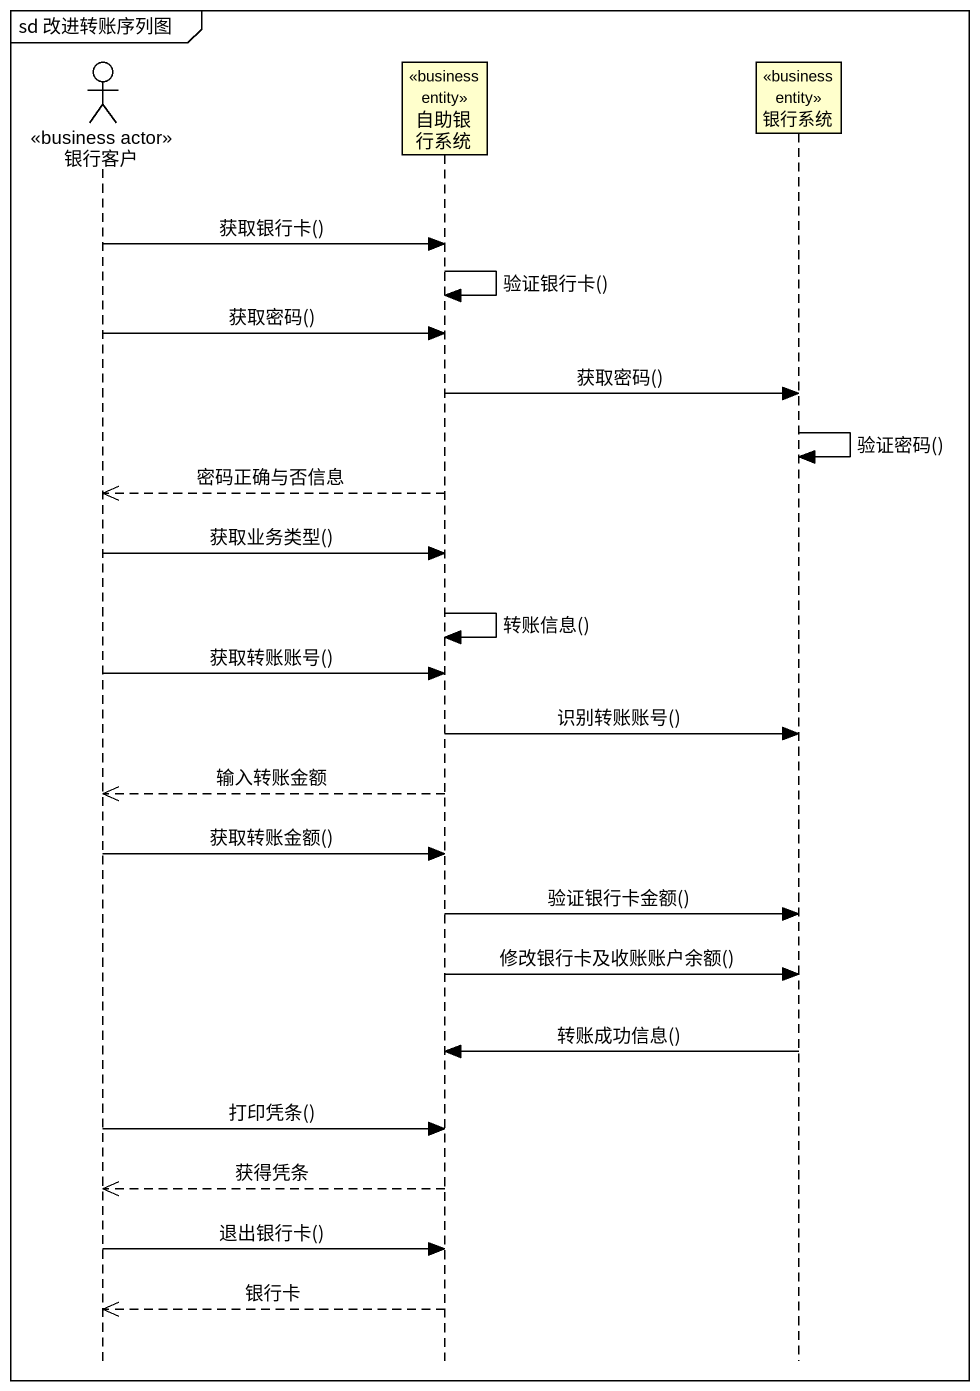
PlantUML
@startuml
mainframe sd 改进转账序列图
hide footbox
actor 银行客户 <<business actor>>
participant 自助银行系统 <<business entity>>
participant 银行系统 <<business entity>>

银行客户 -> 自助银行系统 : 获取银行卡()
自助银行系统 -> 自助银行系统 : 验证银行卡()
银行客户 -> 自助银行系统 : 获取密码()
自助银行系统 -> 银行系统 : 获取密码()
银行系统 -> 银行系统 : 验证密码()
自助银行系统 -->> 银行客户 : 密码正确与否信息
银行客户 -> 自助银行系统 : 获取业务类型()
自助银行系统 -> 自助银行系统 : 转账信息()
银行客户 -> 自助银行系统 : 获取转账账号()
自助银行系统 -> 银行系统 : 识别转账账号()
自助银行系统 -->> 银行客户 : 输入转账金额
银行客户 -> 自助银行系统 : 获取转账金额()
自助银行系统 -> 银行系统 : 验证银行卡金额()
自助银行系统 -> 银行系统 : 修改银行卡及收账账户余额()
银行系统 -> 自助银行系统 : 转账成功信息()
银行客户 -> 自助银行系统 : 打印凭条()
自助银行系统 -->> 银行客户 : 获得凭条
银行客户 -> 自助银行系统 : 退出银行卡()
自助银行系统 -->> 银行客户 : 银行卡
@enduml
